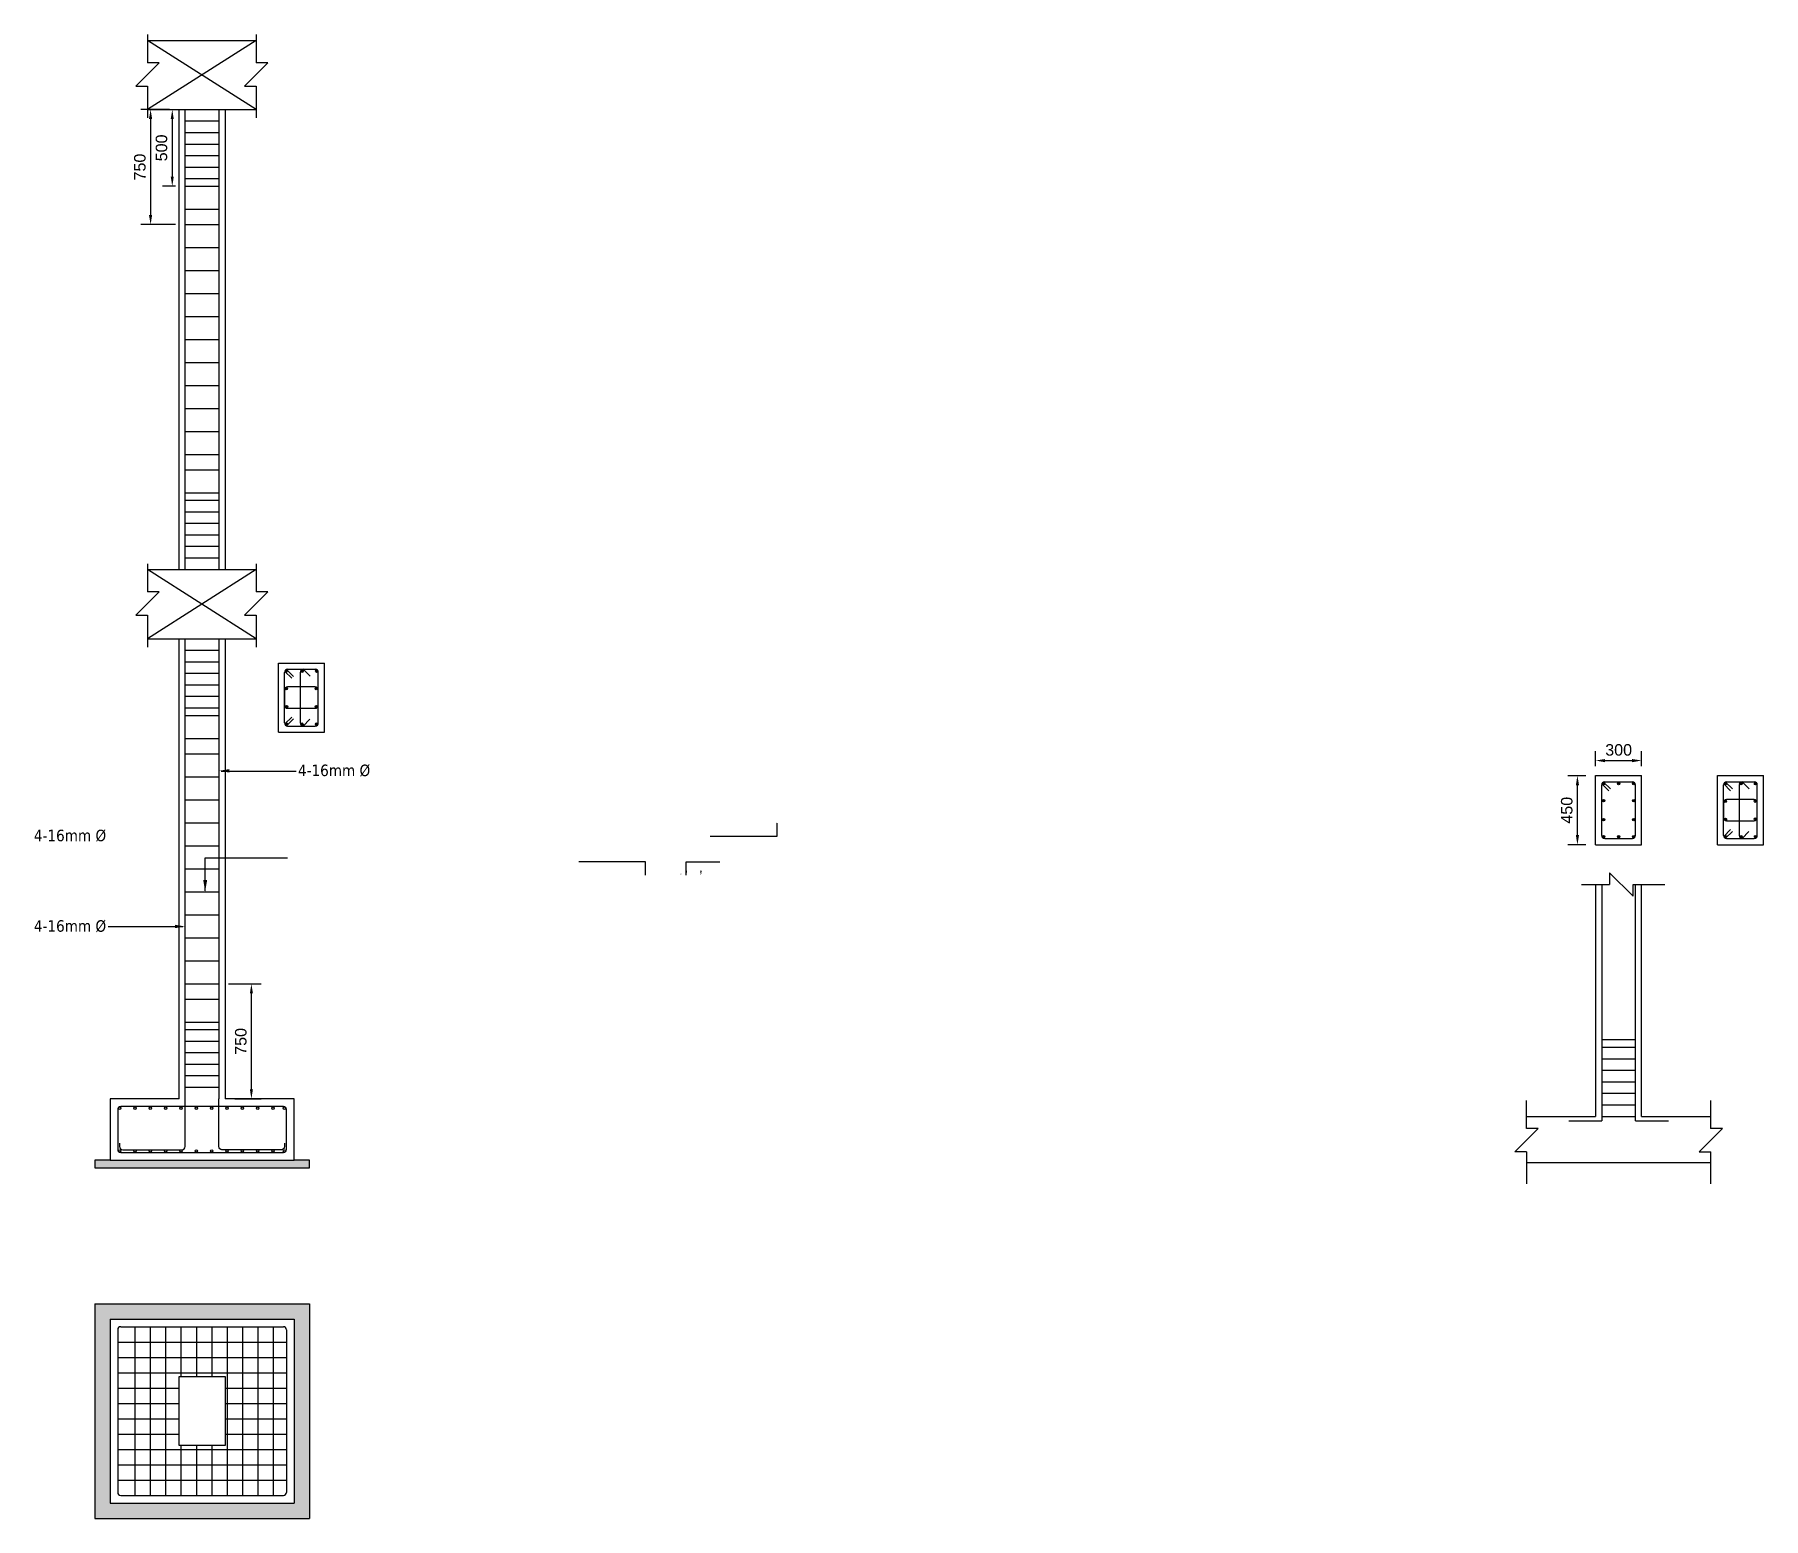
# Model space of a CAD drawing. Header units: millimetres. Extents: x 2923 to 3086, y 1840 to 1916.
# Drawn here: x 2923.36 to 2934.63, y 1906.54 to 1916.21 of the extents above; entities that cross this region are included whole.
import ezdxf

# ---------------------------------------------------------------- set-up
doc = ezdxf.new("R2010")
doc.units = ezdxf.units.MM
for name, color, linetype in [('BEAM', 4, 'Continuous'), ('COLUMN', 1, 'Continuous'), ('DIM_50', 7, 'Continuous'), ('REINFORCEMENT', 50, 'Continuous')]:
    doc.layers.add(name, color=color, linetype=linetype)
doc.layers.add('Text', color=7, linetype='Continuous', lineweight=13)
doc.styles.get("Standard").update_dxf_attribs({"font": 'arial.ttf'})
doc.styles.add('Tahoma', font='tahoma.ttf')
doc.dimstyles.new('DIM-25', dxfattribs={"dimtxt": 0.075, "dimasz": 0.0625, "dimexe": 0.0625, "dimexo": 0.0625, "dimgap": 0.03125, "dimtad": 1, "dimdec": 0, "dimlfac": 1000, "dimzin": 1, "dimdsep": 46, "dimtxsty": 'Standard', "dimcen": 0.1, "dimadec": 0, "dimazin": 0, "dimtfac": 1, "dimtdec": 0, "dimtmove": 0, "dimatfit": 3, "dimfxl": 1, "dimarcsym": 0})

# ---------------------------------------------------------------- blocks, each defined once
blk = doc.blocks.new('*D37')
at = {"color": 0, "lineweight": -2, "transparency": 16777216}
for p, q in [((2933.475, 1911.378), (2933.357, 1911.378)), ((2933.419, 1910.991), (2933.419, 1911.316)), ((2933.475, 1910.928), (2933.357, 1910.928))]:
    blk.add_line(p, q, dxfattribs=at)
at = {"color": 0, "transparency": 16777216}
for points in [[(2933.409, 1911.316), (2933.43, 1911.316), (2933.419, 1911.378)], [(2933.409, 1910.991), (2933.43, 1910.991), (2933.419, 1910.928)]]:
    blk.add_solid(points, dxfattribs=at)
at = {"layer": 'Defpoints', "color": 0, "transparency": 16777216}
for p in [(2933.419, 1911.378), (2933.538, 1911.378), (2933.538, 1910.928)]:
    blk.add_point(p, dxfattribs=at)
at = {"color": 0, "transparency": 16777216, "insert": (2933.35, 1911.153), "char_height": 0.075, "attachment_point": 5, "rotation": 90}
blk.add_mtext('450', dxfattribs=at)
blk = doc.blocks.new('*D38')
at = {"color": 0, "lineweight": -2, "transparency": 16777216}
for p, q in [((2933.538, 1911.441), (2933.538, 1911.539)), ((2933.6, 1911.477), (2933.775, 1911.477)), ((2933.838, 1911.441), (2933.838, 1911.539))]:
    blk.add_line(p, q, dxfattribs=at)
at = {"color": 0, "transparency": 16777216}
for points in [[(2933.6, 1911.487), (2933.6, 1911.466), (2933.538, 1911.477)], [(2933.775, 1911.487), (2933.775, 1911.466), (2933.838, 1911.477)]]:
    blk.add_solid(points, dxfattribs=at)
at = {"layer": 'Defpoints', "color": 0, "transparency": 16777216}
for p in [(2933.838, 1911.477), (2933.538, 1911.378), (2933.838, 1911.378)]:
    blk.add_point(p, dxfattribs=at)
at = {"color": 0, "transparency": 16777216, "insert": (2933.688, 1911.546), "char_height": 0.075, "attachment_point": 5}
blk.add_mtext('300', dxfattribs=at)
blk = doc.blocks.new('*D39')
at = {"color": 0, "lineweight": -2, "transparency": 16777216}
for p, q in [((2924.625, 1910.021), (2924.837, 1910.021)), ((2924.774, 1909.334), (2924.774, 1909.959)), ((2924.665, 1909.271), (2924.837, 1909.271))]:
    blk.add_line(p, q, dxfattribs=at)
at = {"color": 0, "transparency": 16777216}
for points in [[(2924.764, 1909.959), (2924.784, 1909.959), (2924.774, 1910.021)], [(2924.764, 1909.334), (2924.784, 1909.334), (2924.774, 1909.271)]]:
    blk.add_solid(points, dxfattribs=at)
at = {"layer": 'Defpoints', "color": 0, "transparency": 16777216}
for p in [(2924.562, 1910.021), (2924.774, 1910.021), (2924.602, 1909.271)]:
    blk.add_point(p, dxfattribs=at)
at = {"color": 0, "transparency": 16777216, "insert": (2924.705, 1909.646), "char_height": 0.075, "attachment_point": 5, "rotation": 90}
blk.add_mtext('750', dxfattribs=at)
blk = doc.blocks.new('*D40')
at = {"color": 0, "lineweight": -2, "transparency": 16777216}
for p, q in [((2924.24, 1915.721), (2924.195, 1915.721)), ((2924.258, 1915.659), (2924.258, 1915.284)), ((2924.28, 1915.221), (2924.195, 1915.221))]:
    blk.add_line(p, q, dxfattribs=at)
at = {"color": 0, "transparency": 16777216}
for points in [[(2924.248, 1915.659), (2924.268, 1915.659), (2924.258, 1915.721)], [(2924.248, 1915.284), (2924.268, 1915.284), (2924.258, 1915.221)]]:
    blk.add_solid(points, dxfattribs=at)
at = {"layer": 'Defpoints', "color": 0, "transparency": 16777216}
for p in [(2924.302, 1915.721), (2924.258, 1915.221), (2924.342, 1915.221)]:
    blk.add_point(p, dxfattribs=at)
at = {"color": 0, "transparency": 16777216, "insert": (2924.188, 1915.471), "char_height": 0.075, "attachment_point": 5, "rotation": 90}
blk.add_mtext('500', dxfattribs=at)
blk = doc.blocks.new('*D41')
at = {"color": 0, "lineweight": -2, "transparency": 16777216}
for p, q in [((2924.24, 1915.721), (2924.054, 1915.721)), ((2924.117, 1915.659), (2924.117, 1915.034)), ((2924.28, 1914.971), (2924.054, 1914.971))]:
    blk.add_line(p, q, dxfattribs=at)
at = {"color": 0, "transparency": 16777216}
for points in [[(2924.106, 1915.659), (2924.127, 1915.659), (2924.117, 1915.721)], [(2924.106, 1915.034), (2924.127, 1915.034), (2924.117, 1914.971)]]:
    blk.add_solid(points, dxfattribs=at)
at = {"layer": 'Defpoints', "color": 0, "transparency": 16777216}
for p in [(2924.302, 1915.721), (2924.117, 1914.971), (2924.342, 1914.971)]:
    blk.add_point(p, dxfattribs=at)
at = {"color": 0, "transparency": 16777216, "insert": (2924.047, 1915.346), "char_height": 0.075, "attachment_point": 5, "rotation": 90}
blk.add_mtext('750', dxfattribs=at)

msp = doc.modelspace()

# ---------------------------------------------------------------- hatches: boundary and pattern name
at = {"true_color": 0x636466}
h = msp.add_hatch(color=251, dxfattribs=at)
h.dxf.hatch_style = 1
h.paths.add_polyline_path([(2925.1523, 1908.8714), (2925.0523, 1908.8714), (2923.8523, 1908.8714), (2923.7523, 1908.8714), (2923.7523, 1908.8214), (2925.1523, 1908.8214)])
h = msp.add_hatch(color=251, dxfattribs=at)
h.dxf.hatch_style = 1
h.paths.add_polyline_path([(2925.1523, 1907.9362), (2923.7523, 1907.9362), (2923.7523, 1906.5362), (2925.1523, 1906.5362)])
h.paths.add_polyline_path([(2923.8523, 1907.8362), (2925.0523, 1907.8362), (2925.0523, 1906.6362), (2923.8523, 1906.6362)], flags=16)
h.paths.add_polyline_path([(2923.9223, 1907.7862), (2924.9823, 1907.7862, -0.4142136), (2925.0023, 1907.7662), (2925.0023, 1906.7062, -0.4142136), (2924.9823, 1906.6862), (2923.9223, 1906.6862, -0.4142136), (2923.9023, 1906.7062), (2923.9023, 1907.7662, -0.4142136)], flags=0)
h.paths.add_polyline_path([(2924.915, 1907.6862), (2924.915, 1906.7862), (2924.015, 1906.7862), (2924.015, 1907.6862)], flags=0)
h.paths.add_polyline_path([(2924.815, 1907.5862), (2924.815, 1906.8862), (2924.115, 1906.8862), (2924.115, 1907.5862)], flags=0)
h.paths.add_polyline_path([(2924.715, 1907.4862), (2924.715, 1906.9862), (2924.215, 1906.9862), (2924.215, 1907.4862)], flags=0)
h.paths.add_polyline_path([(2924.3023, 1907.4612), (2924.6023, 1907.4612), (2924.6023, 1907.3862), (2924.615, 1907.3862), (2924.615, 1907.0862), (2924.6023, 1907.0862), (2924.6023, 1907.0112), (2924.3023, 1907.0112)], flags=0)
at = {"layer": 'REINFORCEMENT'}
h = msp.add_hatch(color=256, dxfattribs=at)
h.dxf.hatch_style = 1
h.paths.add_polyline_path([(2924.9937, 1912.06, 1), (2925.0097, 1912.06, 1)])
h = msp.add_hatch(color=256, dxfattribs=at)
h.dxf.hatch_style = 1
h.paths.add_polyline_path([(2925.0953, 1912.0595, 1), (2925.1113, 1912.0595, 1)])
h = msp.add_hatch(color=256, dxfattribs=at)
h.dxf.hatch_style = 1
h.paths.add_polyline_path([(2925.1909, 1912.06, 1), (2925.2069, 1912.06, 1)])
h = msp.add_hatch(color=256, dxfattribs=at)
h.dxf.hatch_style = 1
h.paths.add_polyline_path([(2924.9937, 1911.945, 1), (2925.0097, 1911.945, 1)])
h = msp.add_hatch(color=256, dxfattribs=at)
h.dxf.hatch_style = 1
h.paths.add_polyline_path([(2925.189, 1911.946, 1), (2925.205, 1911.946, 1)])
h = msp.add_hatch(color=256, dxfattribs=at)
h.dxf.hatch_style = 1
h.paths.add_polyline_path([(2924.9948, 1911.8279, 1), (2925.0108, 1911.8279, 1)])
h = msp.add_hatch(color=256, dxfattribs=at)
h.dxf.hatch_style = 1
h.paths.add_polyline_path([(2925.1897, 1911.8286, 1), (2925.2057, 1911.8286, 1)])
h = msp.add_hatch(color=256, dxfattribs=at)
h.dxf.hatch_style = 1
h.paths.add_polyline_path([(2925.0097, 1911.714, 1), (2924.9937, 1911.714, 1)])
h = msp.add_hatch(color=256, dxfattribs=at)
h.dxf.hatch_style = 1
h.paths.add_polyline_path([(2925.1119, 1911.7139, 1), (2925.0959, 1911.7139, 1)])
h = msp.add_hatch(color=256, dxfattribs=at)
h.dxf.hatch_style = 1
h.paths.add_polyline_path([(2925.2069, 1911.714, 1), (2925.1909, 1911.714, 1)])
h = msp.add_hatch(color=256, dxfattribs=at)
h.dxf.hatch_style = 1
h.paths.add_polyline_path([(2933.5812, 1911.3265, 1), (2933.5972, 1911.3265, 1)])
h = msp.add_hatch(color=256, dxfattribs=at)
h.dxf.hatch_style = 1
h.paths.add_polyline_path([(2933.6798, 1911.3265, 1), (2933.6958, 1911.3265, 1)])
h = msp.add_hatch(color=256, dxfattribs=at)
h.dxf.hatch_style = 1
h.paths.add_polyline_path([(2933.7785, 1911.3265, 1), (2933.7945, 1911.3265, 1)])
h = msp.add_hatch(color=256, dxfattribs=at)
h.dxf.hatch_style = 1
h.paths.add_polyline_path([(2934.3753, 1911.3265, 1), (2934.3913, 1911.3265, 1)])
h = msp.add_hatch(color=256, dxfattribs=at)
h.dxf.hatch_style = 1
h.paths.add_polyline_path([(2934.477, 1911.326, 1), (2934.493, 1911.326, 1)])
h = msp.add_hatch(color=256, dxfattribs=at)
h.dxf.hatch_style = 1
h.paths.add_polyline_path([(2934.5725, 1911.3265, 1), (2934.5885, 1911.3265, 1)])
h = msp.add_hatch(color=256, dxfattribs=at)
h.dxf.hatch_style = 1
h.paths.add_polyline_path([(2933.5812, 1911.2152, 1), (2933.5972, 1911.2152, 1)])
h = msp.add_hatch(color=256, dxfattribs=at)
h.dxf.hatch_style = 1
h.paths.add_polyline_path([(2933.7785, 1911.2152, 1), (2933.7945, 1911.2152, 1)])
h = msp.add_hatch(color=256, dxfattribs=at)
h.dxf.hatch_style = 1
h.paths.add_polyline_path([(2934.3753, 1911.2115, 1), (2934.3913, 1911.2115, 1)])
h = msp.add_hatch(color=256, dxfattribs=at)
h.dxf.hatch_style = 1
h.paths.add_polyline_path([(2934.5706, 1911.2125, 1), (2934.5866, 1911.2125, 1)])
h = msp.add_hatch(color=256, dxfattribs=at)
h.dxf.hatch_style = 1
h.paths.add_polyline_path([(2933.5812, 1911.0919, 1), (2933.5972, 1911.0919, 1)])
h = msp.add_hatch(color=256, dxfattribs=at)
h.dxf.hatch_style = 1
h.paths.add_polyline_path([(2933.7785, 1911.0919, 1), (2933.7945, 1911.0919, 1)])
h = msp.add_hatch(color=256, dxfattribs=at)
h.dxf.hatch_style = 1
h.paths.add_polyline_path([(2934.3764, 1911.0944, 1), (2934.3924, 1911.0944, 1)])
h = msp.add_hatch(color=256, dxfattribs=at)
h.dxf.hatch_style = 1
h.paths.add_polyline_path([(2934.5713, 1911.0951, 1), (2934.5873, 1911.0951, 1)])
h = msp.add_hatch(color=256, dxfattribs=at)
h.dxf.hatch_style = 1
h.paths.add_polyline_path([(2933.5972, 1910.9804, 1), (2933.5812, 1910.9804, 1)])
h = msp.add_hatch(color=256, dxfattribs=at)
h.dxf.hatch_style = 1
h.paths.add_polyline_path([(2933.6958, 1910.9804, 1), (2933.6798, 1910.9804, 1)])
h = msp.add_hatch(color=256, dxfattribs=at)
h.dxf.hatch_style = 1
h.paths.add_polyline_path([(2933.7945, 1910.9804, 1), (2933.7785, 1910.9804, 1)])
h = msp.add_hatch(color=256, dxfattribs=at)
h.dxf.hatch_style = 1
h.paths.add_polyline_path([(2934.3913, 1910.9804, 1), (2934.3753, 1910.9804, 1)])
h = msp.add_hatch(color=256, dxfattribs=at)
h.dxf.hatch_style = 1
h.paths.add_polyline_path([(2934.4935, 1910.9804, 1), (2934.4775, 1910.9804, 1)])
h = msp.add_hatch(color=256, dxfattribs=at)
h.dxf.hatch_style = 1
h.paths.add_polyline_path([(2934.5885, 1910.9804, 1), (2934.5725, 1910.9804, 1)])
h = msp.add_hatch(color=256, dxfattribs=at)
h.dxf.hatch_style = 1
h.paths.add_polyline_path([(2923.907, 1909.2106, 1), (2923.923, 1909.2106, 1)])
h.paths.add_polyline_path([(2924.023, 1909.2106, 1), (2924.007, 1909.2106, 1)])
h.paths.add_polyline_path([(2924.123, 1909.2106, 1), (2924.107, 1909.2106, 1)])
h.paths.add_polyline_path([(2924.223, 1909.2106, 1), (2924.207, 1909.2106, 1)])
h.paths.add_polyline_path([(2924.323, 1909.2106, 1), (2924.307, 1909.2106, 1)])
h.paths.add_polyline_path([(2924.423, 1909.2106, 1), (2924.407, 1909.2106, 1)])
h.paths.add_polyline_path([(2924.523, 1909.2106, 1), (2924.507, 1909.2106, 1)])
h.paths.add_polyline_path([(2924.623, 1909.2106, 1), (2924.607, 1909.2106, 1)])
h.paths.add_polyline_path([(2924.723, 1909.2106, 1), (2924.707, 1909.2106, 1)])
h.paths.add_polyline_path([(2924.823, 1909.2106, 1), (2924.807, 1909.2106, 1)])
h.paths.add_polyline_path([(2924.923, 1909.2106, 1), (2924.907, 1909.2106, 1)])
h.paths.add_polyline_path([(2924.9977, 1909.2106, 1), (2924.9817, 1909.2106, 1)])
h.paths.add_polyline_path([(2924.9977, 1908.9322, 1), (2924.9817, 1908.9322, 1)])
h.paths.add_polyline_path([(2924.923, 1908.9322, 1), (2924.907, 1908.9322, 1)])
h.paths.add_polyline_path([(2924.823, 1908.9322, 1), (2924.807, 1908.9322, 1)])
h.paths.add_polyline_path([(2924.707, 1908.9322, 1), (2924.723, 1908.9322, 1)])
h.paths.add_polyline_path([(2924.623, 1908.9322, 1), (2924.607, 1908.9322, 1)])
h.paths.add_polyline_path([(2924.523, 1908.9322, 1), (2924.507, 1908.9322, 1)])
h.paths.add_polyline_path([(2923.923, 1908.9322, 1), (2923.907, 1908.9322, 1)])
h.paths.add_polyline_path([(2924.023, 1908.9322, 1), (2924.007, 1908.9322, 1)])
h.paths.add_polyline_path([(2924.123, 1908.9322, 1), (2924.107, 1908.9322, 1)])
h.paths.add_polyline_path([(2924.223, 1908.9322, 1), (2924.207, 1908.9322, 1)])
h.paths.add_polyline_path([(2924.323, 1908.9322, 1), (2924.307, 1908.9322, 1)])
h.paths.add_polyline_path([(2924.423, 1908.9322, 1), (2924.407, 1908.9322, 1)])
at = {"layer": 'REINFORCEMENT', "true_color": 0x636466, "transparency": 33554684}
h = msp.add_hatch(dxfattribs=at)
h.set_pattern_fill('ANSI31', color=251)
h.paths.add_polyline_path([(2925.1523, 1908.8714), (2925.0523, 1908.8714), (2923.8523, 1908.8714), (2923.7523, 1908.8714), (2923.7523, 1908.8214), (2925.1523, 1908.8214)])

# ---------------------------------------------------------------- linework, layer by layer
for p, q in [((2924.096, 1916.2097), (2924.096, 1916.0266)), ((2924.8052, 1916.1714), (2924.096, 1915.7214)), ((2924.8052, 1915.7214), (2924.096, 1916.1714)), ((2924.8052, 1916.2097), (2924.8052, 1916.0266)), ((2924.0201, 1915.8743), (2924.1724, 1916.0266)), ((2924.1724, 1916.0266), (2924.096, 1916.0266)), ((2924.7293, 1915.8743), (2924.8816, 1916.0266)), ((2924.8816, 1916.0266), (2924.8052, 1916.0266)), ((2924.0201, 1915.8743), (2924.0963, 1915.8743)), ((2924.096, 1915.8743), (2924.096, 1915.6661)), ((2924.7293, 1915.8743), (2924.8054, 1915.8743)), ((2924.8052, 1915.8743), (2924.8052, 1915.6661)), ((2924.096, 1912.7597), (2924.096, 1912.5766)), ((2924.8052, 1912.7214), (2924.096, 1912.2714)), ((2924.8052, 1912.2714), (2924.096, 1912.7214)), ((2924.8052, 1912.7597), (2924.8052, 1912.5766)), ((2924.0201, 1912.4243), (2924.1724, 1912.5766)), ((2924.1724, 1912.5766), (2924.096, 1912.5766)), ((2924.7293, 1912.4243), (2924.8816, 1912.5766)), ((2924.8816, 1912.5766), (2924.8052, 1912.5766)), ((2924.0201, 1912.4243), (2924.0963, 1912.4243)), ((2924.096, 1912.4243), (2924.096, 1912.2161)), ((2924.7293, 1912.4243), (2924.8054, 1912.4243)), ((2924.8052, 1912.4243), (2924.8052, 1912.2161)), ((2933.4463, 1910.6679), (2933.6294, 1910.6679)), ((2933.7817, 1910.592), (2933.6294, 1910.7443)), ((2933.6294, 1910.7443), (2933.6294, 1910.6679)), ((2933.7817, 1910.592), (2933.7817, 1910.6681)), ((2933.7817, 1910.6679), (2933.9899, 1910.6679)), ((2924.3023, 1909.2714), (2923.8523, 1909.2714)), ((2923.8523, 1909.2714), (2923.8523, 1908.8714)), ((2925.0523, 1909.2714), (2924.6023, 1909.2714)), ((2925.0523, 1908.8714), (2925.0523, 1909.2714)), ((2934.2878, 1909.2605), (2934.2878, 1909.0773)), ((2934.212, 1908.9251), (2934.3643, 1909.0773)), ((2934.3643, 1909.0773), (2934.2878, 1909.0773)), ((2923.8523, 1908.8714), (2923.7523, 1908.8714)), ((2923.7523, 1908.8714), (2923.7523, 1908.8214)), ((2923.8523, 1908.8714), (2925.0523, 1908.8714)), ((2925.1523, 1908.8714), (2925.0523, 1908.8714)), ((2925.1523, 1908.8214), (2925.1523, 1908.8714)), ((2933.0878, 1908.9251), (2933.0878, 1908.7169)), ((2934.212, 1908.9251), (2934.2881, 1908.9251)), ((2934.2878, 1908.9251), (2934.2878, 1908.7169)), ((2923.7523, 1908.8214), (2925.1523, 1908.8214)), ((2923.7523, 1907.9362), (2923.7523, 1906.5362)), ((2923.7523, 1907.9362), (2925.1523, 1907.9362)), ((2925.1523, 1907.9362), (2925.1523, 1906.5362)), ((2923.8523, 1907.8362), (2925.0523, 1907.8362)), ((2923.8523, 1907.8362), (2923.8523, 1906.6362)), ((2925.0523, 1907.8362), (2925.0523, 1906.6362)), ((2923.8523, 1906.6362), (2925.0523, 1906.6362)), ((2923.7523, 1906.5362), (2925.1523, 1906.5362))]:
    msp.add_line(p, q)
for points in [[(2928.1999, 1911.0686), (2928.1999, 1910.9821), (2927.7643, 1910.9821)], [(2924.4717, 1910.6282), (2924.4717, 1910.8421), (2925.01, 1910.8421)], [(2927.3435, 1910.7304), (2927.3435, 1910.817), (2926.9079, 1910.817)], [(2927.6094, 1910.7304), (2927.6094, 1910.817), (2927.8272, 1910.817)], [(2933.0881, 1908.9251), (2933.012, 1908.9251), (2933.1643, 1909.0773), (2933.0878, 1909.0773), (2933.0878, 1909.2605)]]:
    msp.add_lwpolyline(points)
at = {"layer": 'BEAM'}
for p, q in [((2924.096, 1916.1714), (2924.8052, 1916.1714)), ((2924.096, 1915.7214), (2924.8052, 1915.7214)), ((2924.096, 1912.7214), (2924.8052, 1912.7214)), ((2924.096, 1912.2714), (2924.8052, 1912.2714))]:
    msp.add_line(p, q, dxfattribs=at)
at = {"layer": 'COLUMN'}
for p, q in [((2924.3023, 1912.7214), (2924.3023, 1915.7214)), ((2924.6023, 1915.7214), (2924.6023, 1912.7214)), ((2924.3023, 1909.2714), (2924.3023, 1912.2714)), ((2924.6023, 1912.2714), (2924.6023, 1909.2714)), ((2924.9503, 1911.662), (2924.9503, 1912.112)), ((2924.9503, 1912.112), (2925.2503, 1912.112)), ((2925.2503, 1911.662), (2925.2503, 1912.112)), ((2924.9503, 1911.662), (2925.2503, 1911.662)), ((2933.5378, 1910.9285), (2933.5378, 1911.3785)), ((2933.5378, 1911.3785), (2933.8378, 1911.3785)), ((2933.8378, 1910.9285), (2933.8378, 1911.3785)), ((2934.3319, 1910.9285), (2934.3319, 1911.3785)), ((2934.3319, 1911.3785), (2934.6319, 1911.3785)), ((2934.6319, 1910.9285), (2934.6319, 1911.3785)), ((2933.5378, 1910.9285), (2933.8378, 1910.9285)), ((2934.3319, 1910.9285), (2934.6319, 1910.9285)), ((2933.5378, 1910.6679), (2933.5378, 1909.1575)), ((2933.8378, 1909.1575), (2933.8378, 1910.6679)), ((2933.0878, 1909.1575), (2933.5378, 1909.1575)), ((2933.8378, 1909.1575), (2934.2878, 1909.1575)), ((2933.0878, 1908.8575), (2934.2878, 1908.8575))]:
    msp.add_line(p, q, dxfattribs=at)
msp.add_lwpolyline([(2924.3023, 1907.4612), (2924.6023, 1907.4612), (2924.6023, 1907.0112), (2924.3023, 1907.0112)], close=True, dxfattribs=at)
at = {"layer": 'DIM_50', "linetype": 'ByBlock', "lineweight": -2}
for p, q in [((2924.5778, 1911.4085), (2925.0648, 1911.4085)), ((2924.3269, 1910.394), (2923.8399, 1910.394))]:
    msp.add_line(p, q, dxfattribs=at)
at = {"layer": 'DIM_50'}
for points in [[(2924.6295, 1911.4211), (2924.5623, 1911.4099), (2924.6295, 1911.3987)], [(2928.1977, 1911.0594), (2928.1997, 1911.0714), (2928.2017, 1911.0594)], [(2927.615, 1910.7592), (2927.6097, 1910.7277), (2927.6045, 1910.7592)], [(2927.7098, 1910.7592), (2927.7046, 1910.7277), (2927.6993, 1910.7592)], [(2924.4856, 1910.6993), (2924.4726, 1910.6214), (2924.4596, 1910.6993)], [(2927.3413, 1910.7396), (2927.3432, 1910.7277), (2927.3452, 1910.7396)], [(2927.5768, 1910.7396), (2927.5748, 1910.7277), (2927.5728, 1910.7396)], [(2924.2752, 1910.4066), (2924.3423, 1910.3954), (2924.2752, 1910.3842)]]:
    msp.add_solid(points, dxfattribs=at)
at = {"layer": 'REINFORCEMENT'}
for p, q in [((2924.3423, 1912.7214), (2924.3423, 1915.7214)), ((2924.5623, 1915.7214), (2924.5623, 1912.7214)), ((2924.3423, 1915.6464), (2924.5623, 1915.6464)), ((2924.3423, 1915.5714), (2924.5623, 1915.5714)), ((2924.3423, 1915.4964), (2924.5623, 1915.4964)), ((2924.3423, 1915.4214), (2924.5623, 1915.4214)), ((2924.3423, 1915.3464), (2924.5623, 1915.3464)), ((2924.3423, 1915.2714), (2924.5623, 1915.2714)), ((2924.3423, 1915.2214), (2924.5623, 1915.2214)), ((2924.3423, 1915.0714), (2924.5623, 1915.0714)), ((2924.3423, 1914.9714), (2924.5623, 1914.9714)), ((2924.3423, 1914.8214), (2924.5623, 1914.8214)), ((2924.3423, 1914.6714), (2924.5623, 1914.6714)), ((2924.3423, 1914.5214), (2924.5623, 1914.5214)), ((2924.3423, 1914.3714), (2924.5623, 1914.3714)), ((2924.3423, 1914.2214), (2924.5623, 1914.2214)), ((2924.3423, 1914.0714), (2924.5623, 1914.0714)), ((2924.3423, 1913.9214), (2924.5623, 1913.9214)), ((2924.3423, 1913.7714), (2924.5623, 1913.7714)), ((2924.3423, 1913.6214), (2924.5623, 1913.6214)), ((2924.3423, 1913.4714), (2924.5623, 1913.4714)), ((2924.3423, 1913.3714), (2924.5623, 1913.3714)), ((2924.3423, 1913.2214), (2924.5623, 1913.2214)), ((2924.5623, 1913.1714), (2924.3423, 1913.1714)), ((2924.5623, 1913.0964), (2924.3423, 1913.0964)), ((2924.5623, 1913.0214), (2924.3423, 1913.0214)), ((2924.5623, 1912.9464), (2924.3423, 1912.9464)), ((2924.5623, 1912.8714), (2924.3423, 1912.8714)), ((2924.5623, 1912.7964), (2924.3423, 1912.7964)), ((2924.3423, 1909.2714), (2924.3423, 1912.2714)), ((2924.3423, 1912.2714), (2924.5623, 1912.2714)), ((2924.5623, 1912.2714), (2924.5623, 1909.2714)), ((2924.3423, 1912.1964), (2924.5623, 1912.1964)), ((2924.3423, 1912.1214), (2924.5623, 1912.1214)), ((2924.3423, 1912.0464), (2924.5623, 1912.0464)), ((2924.9903, 1911.722), (2924.9903, 1912.052)), ((2924.9914, 1912.0585), (2925.0366, 1912.0133)), ((2925.0027, 1912.0705), (2925.048, 1912.0253)), ((2925.0103, 1912.072), (2925.1903, 1912.072)), ((2925.0923, 1912.052), (2925.0923, 1911.722)), ((2925.1116, 1912.072), (2925.1569, 1912.0267)), ((2925.1123, 1912.072), (2925.1285, 1912.072)), ((2925.2103, 1911.722), (2925.2103, 1912.052)), ((2924.3423, 1911.9714), (2924.5623, 1911.9714)), ((2924.3423, 1911.8964), (2924.5623, 1911.8964)), ((2924.3423, 1911.8214), (2924.5623, 1911.8214)), ((2924.3423, 1911.7714), (2924.5623, 1911.7714)), ((2924.9914, 1911.7154), (2925.0367, 1911.7606)), ((2925.0028, 1911.7034), (2925.0481, 1911.7487)), ((2925.0103, 1911.702), (2925.1903, 1911.702)), ((2925.1119, 1911.702), (2925.1549, 1911.7475)), ((2925.1123, 1911.702), (2925.1326, 1911.702)), ((2924.3423, 1911.6214), (2924.5623, 1911.6214)), ((2924.3423, 1911.5214), (2924.5623, 1911.5214)), ((2924.3423, 1911.3714), (2924.5623, 1911.3714)), ((2933.5778, 1910.9885), (2933.5778, 1911.3185)), ((2933.5789, 1911.325), (2933.6242, 1911.2798)), ((2933.5903, 1911.337), (2933.6356, 1911.2918)), ((2933.5978, 1911.3385), (2933.7778, 1911.3385)), ((2933.7978, 1910.9885), (2933.7978, 1911.3185)), ((2934.3719, 1910.9885), (2934.3719, 1911.3185)), ((2934.373, 1911.325), (2934.4183, 1911.2798)), ((2934.3844, 1911.337), (2934.4296, 1911.2918)), ((2934.3919, 1911.3385), (2934.5719, 1911.3385)), ((2934.4739, 1911.3185), (2934.4739, 1910.9885)), ((2934.4933, 1911.3385), (2934.5385, 1911.2932)), ((2934.4939, 1911.3385), (2934.5101, 1911.3385)), ((2934.5919, 1910.9885), (2934.5919, 1911.3185)), ((2924.3423, 1911.2214), (2924.5623, 1911.2214)), ((2924.3423, 1911.0714), (2924.5623, 1911.0714)), ((2934.373, 1910.9819), (2934.4183, 1911.0271)), ((2934.3844, 1910.9699), (2934.4297, 1911.0152)), ((2934.4935, 1910.9685), (2934.5365, 1911.014)), ((2924.3423, 1910.9214), (2924.5623, 1910.9214)), ((2933.5978, 1910.9685), (2933.7778, 1910.9685)), ((2934.3919, 1910.9685), (2934.5719, 1910.9685)), ((2934.4939, 1910.9685), (2934.5142, 1910.9685)), ((2924.3423, 1910.7714), (2924.5623, 1910.7714)), ((2933.5778, 1910.6679), (2933.5778, 1909.1275)), ((2933.7978, 1909.1275), (2933.7978, 1910.6679)), ((2924.3423, 1910.6214), (2924.5623, 1910.6214)), ((2924.3423, 1910.4714), (2924.5623, 1910.4714)), ((2924.3423, 1910.3214), (2924.5623, 1910.3214)), ((2924.3423, 1910.1714), (2924.5623, 1910.1714)), ((2924.3423, 1910.0214), (2924.5623, 1910.0214)), ((2924.3423, 1909.9214), (2924.5623, 1909.9214)), ((2924.3423, 1909.7714), (2924.5623, 1909.7714)), ((2924.5623, 1909.7214), (2924.3423, 1909.7214)), ((2924.5623, 1909.6464), (2924.3423, 1909.6464)), ((2933.5778, 1909.6575), (2933.7978, 1909.6575)), ((2924.5623, 1909.5714), (2924.3423, 1909.5714)), ((2933.5778, 1909.6075), (2933.7978, 1909.6075)), ((2933.5778, 1909.5325), (2933.7978, 1909.5325)), ((2924.5623, 1909.4964), (2924.3423, 1909.4964)), ((2924.5623, 1909.4214), (2924.3423, 1909.4214)), ((2933.5778, 1909.4575), (2933.7978, 1909.4575)), ((2924.5623, 1909.3464), (2924.3423, 1909.3464)), ((2933.5778, 1909.3825), (2933.7978, 1909.3825)), ((2933.5778, 1909.3075), (2933.7978, 1909.3075)), ((2923.9023, 1909.2014), (2923.9023, 1908.9414)), ((2924.9823, 1909.2214), (2923.9223, 1909.2214)), ((2925.0023, 1908.9414), (2925.0023, 1909.2014)), ((2933.5778, 1909.2325), (2933.7978, 1909.2325)), ((2933.3626, 1909.1275), (2933.5778, 1909.1275)), ((2933.5778, 1909.1575), (2933.7978, 1909.1575)), ((2933.7978, 1909.1275), (2934.0131, 1909.1275)), ((2923.9223, 1908.9214), (2924.9823, 1908.9214)), ((2923.9023, 1907.7662), (2923.9023, 1906.7062)), ((2923.9223, 1907.7862), (2924.9823, 1907.7862)), ((2924.015, 1907.7862), (2924.015, 1906.6862)), ((2924.115, 1907.7862), (2924.115, 1906.6862)), ((2924.215, 1907.7862), (2924.215, 1906.6862)), ((2924.315, 1907.7862), (2924.315, 1907.4612)), ((2924.415, 1907.7862), (2924.415, 1907.4612)), ((2924.515, 1907.7862), (2924.515, 1907.4612)), ((2924.615, 1907.7862), (2924.615, 1906.6862)), ((2924.715, 1907.7862), (2924.715, 1906.6862)), ((2924.815, 1907.7862), (2924.815, 1906.6862)), ((2924.915, 1907.7862), (2924.915, 1906.6862)), ((2925.0023, 1907.7662), (2925.0023, 1906.7062)), ((2923.9023, 1907.6862), (2925.0023, 1907.6862)), ((2923.9023, 1907.5862), (2925.0023, 1907.5862)), ((2923.9023, 1907.4862), (2925.0023, 1907.4862)), ((2923.9023, 1907.3862), (2924.3023, 1907.3862)), ((2924.6023, 1907.3862), (2925.0023, 1907.3862)), ((2923.9023, 1907.2862), (2924.3023, 1907.2862)), ((2924.6023, 1907.2862), (2925.0023, 1907.2862)), ((2923.9023, 1907.1862), (2924.3023, 1907.1862)), ((2924.6023, 1907.1862), (2925.0023, 1907.1862)), ((2923.9023, 1907.0862), (2924.3023, 1907.0862)), ((2924.6023, 1907.0862), (2925.0023, 1907.0862)), ((2923.9023, 1906.9862), (2925.0023, 1906.9862)), ((2924.315, 1907.0112), (2924.315, 1906.6862)), ((2924.415, 1907.0112), (2924.415, 1906.6862)), ((2924.515, 1907.0112), (2924.515, 1906.6862)), ((2923.9023, 1906.8862), (2925.0023, 1906.8862)), ((2923.9023, 1906.7862), (2925.0023, 1906.7862)), ((2923.9223, 1906.6862), (2924.9823, 1906.6862))]:
    msp.add_line(p, q, dxfattribs=at)
for points in [[(2924.9897, 1911.9367), (2924.9897, 1911.8374, 0.4142136), (2925.0097, 1911.8174), (2925.1897, 1911.8174, 0.4142136), (2925.2097, 1911.8374), (2925.2097, 1911.9367, 0.4142136), (2925.1897, 1911.9567), (2925.0097, 1911.9567, 0.4142136)], [(2934.3714, 1911.2032), (2934.3714, 1911.1039, 0.4142136), (2934.3914, 1911.0839), (2934.5714, 1911.0839, 0.4142136), (2934.5914, 1911.1039), (2934.5914, 1911.2032, 0.4142136), (2934.5714, 1911.2232), (2934.3914, 1911.2232, 0.4142136)]]:
    msp.add_lwpolyline(points, format="xyb", close=True, dxfattribs=at)
for points in [[(2923.915, 1908.9822), (2923.915, 1908.9602, 0.4142136), (2923.935, 1908.9402), (2924.3223, 1908.9402, 0.4142136), (2924.3423, 1908.9602), (2924.3423, 1909.2714)], [(2924.9897, 1908.9822), (2924.9897, 1908.9602, -0.4142136), (2924.9697, 1908.9402), (2924.5823, 1908.9402, -0.4142136), (2924.5623, 1908.9602), (2924.5623, 1909.2714)]]:
    msp.add_lwpolyline(points, format="xyb", dxfattribs=at)
for centre in [(2925.0017, 1912.06), (2925.1033, 1912.0595), (2925.1989, 1912.06), (2925.0017, 1911.945), (2925.197, 1911.946), (2925.0028, 1911.8279), (2925.1977, 1911.8286), (2925.0017, 1911.714), (2925.1039, 1911.7139), (2925.1989, 1911.714), (2933.5892, 1911.3265), (2933.6878, 1911.3265), (2933.7865, 1911.3265), (2934.3833, 1911.3265), (2934.485, 1911.326), (2934.5805, 1911.3265), (2933.5892, 1911.2152), (2933.7865, 1911.2152), (2934.3833, 1911.2115), (2934.5786, 1911.2125), (2933.5892, 1911.0919), (2933.7865, 1911.0919), (2934.3844, 1911.0944), (2934.5793, 1911.0951), (2933.5892, 1910.9804), (2933.6878, 1910.9804), (2933.7865, 1910.9804), (2934.3833, 1910.9804), (2934.4855, 1910.9804), (2934.5805, 1910.9804), (2923.915, 1909.2106), (2924.015, 1909.2106), (2924.115, 1909.2106), (2924.215, 1909.2106), (2924.315, 1909.2106), (2924.415, 1909.2106), (2924.515, 1909.2106), (2924.615, 1909.2106), (2924.715, 1909.2106), (2924.815, 1909.2106), (2924.915, 1909.2106), (2924.9897, 1909.2106), (2923.915, 1908.9322), (2924.015, 1908.9322), (2924.115, 1908.9322), (2924.215, 1908.9322), (2924.315, 1908.9322), (2924.415, 1908.9322), (2924.515, 1908.9322), (2924.615, 1908.9322), (2924.715, 1908.9322), (2924.815, 1908.9322), (2924.915, 1908.9322), (2924.9897, 1908.9322)]:
    msp.add_circle(centre, 0.008, dxfattribs=at)
for centre, start, end in [((2925.0103, 1912.052), 90, 180), ((2925.1123, 1912.052), 90, 180), ((2925.1903, 1912.052), 360, 90), ((2925.0103, 1911.722), 180, 270), ((2925.1123, 1911.722), 180, 270), ((2925.1903, 1911.722), 270, 360), ((2933.5978, 1911.3185), 90, 180), ((2933.7778, 1911.3185), 360, 90), ((2934.3919, 1911.3185), 90, 180), ((2934.4939, 1911.3185), 90, 180), ((2934.5719, 1911.3185), 360, 90), ((2933.5978, 1910.9885), 180, 270), ((2933.7778, 1910.9885), 270, 360), ((2934.3919, 1910.9885), 180, 270), ((2934.4939, 1910.9885), 180, 270), ((2934.5719, 1910.9885), 270, 360), ((2923.9223, 1909.2014), 90, 180), ((2924.9823, 1909.2014), 0, 90), ((2923.9223, 1908.9414), 180, 270), ((2924.9823, 1908.9414), 270, 0), ((2923.9223, 1907.7662), 90, 180), ((2924.9823, 1907.7662), 360, 90), ((2923.9223, 1906.7062), 180, 270), ((2924.9823, 1906.7062), 270, 360)]:
    msp.add_arc(centre, 0.02, start, end, dxfattribs=at)

# ---------------------------------------------------------------- texts
at = {"layer": 'Text', "char_height": 0.075, "width": 0.597645, "style": 'Tahoma'}
for insert, attachment_point in [((2925.0777, 1911.4505), 1), ((2923.827, 1911.0261), 3), ((2923.827, 1910.436), 3)]:
    msp.add_mtext('4-16mm %%C', dxfattribs=dict(at, insert=insert, attachment_point=attachment_point))

# ---------------------------------------------------------------- dimensions: what is measured, and where the dimension line sits
for base, p2, picture, middle in [((2924.1166, 1914.9714), (2924.3423, 1914.9714), '*D41', (2924.1166, 1915.3464)), ((2924.258, 1915.2214), (2924.3423, 1915.2214), '*D40', (2924.258, 1915.4714))]:
    dim = msp.add_linear_dim(base=base, p1=(2924.3023, 1915.7214), p2=p2, angle=90, dimstyle='DIM-25')
    dim.commit()
    dim.dimension.update_dxf_attribs({"geometry": picture, "text_midpoint": middle, "dimtype": 160})
dim = msp.add_linear_dim(base=(2933.8378, 1911.4766), p1=(2933.5378, 1911.3785), p2=(2933.8378, 1911.3785), dimstyle='DIM-25')
dim.commit()
dim.dimension.update_dxf_attribs({"geometry": '*D38', "text_midpoint": (2933.6878, 1911.5462)})
for base, p1, p2, picture, middle in [((2933.4192, 1911.3785), (2933.5378, 1910.9285), (2933.5378, 1911.3785), '*D37', (2933.3496, 1911.1535)), ((2924.7741, 1910.0214), (2924.6023, 1909.2714), (2924.5623, 1910.0214), '*D39', (2924.7045, 1909.6464))]:
    dim = msp.add_linear_dim(base=base, p1=p1, p2=p2, angle=90, dimstyle='DIM-25')
    dim.commit()
    dim.dimension.update_dxf_attribs({"geometry": picture, "text_midpoint": middle})

doc.saveas('drawing.dxf')
